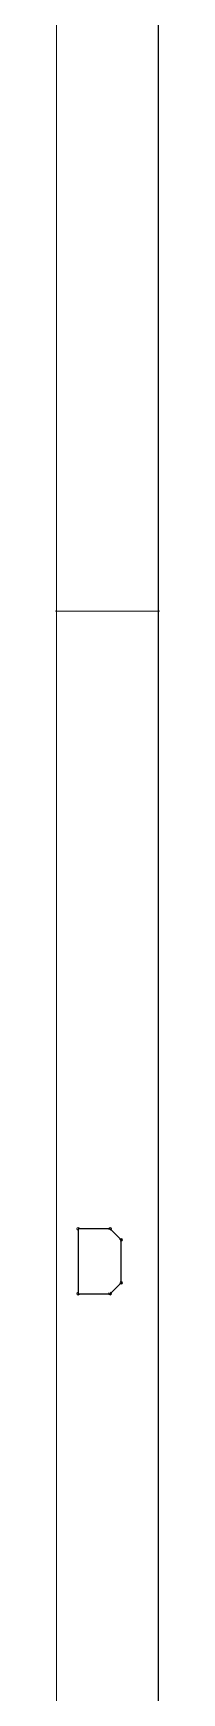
# Paper-space layout 'RLT OUTPUT MODULE' of a CAD drawing. Header units: inches. Extents: x 0.1 to 12.3, y 0.1 to 10.
# Drawn here: x 12.049 to 12.201, y 2.497 to 4.929 of the extents above; entities that cross this region are included whole.
import ezdxf

# ---------------------------------------------------------------- set-up
doc = ezdxf.new("R2010")
doc.units = ezdxf.units.IN
doc.header["$MEASUREMENT"] = 0
doc.layers.add('TEXT', color=4, linetype='Continuous')

psp = doc.layouts.new('RLT OUTPUT MODULE')

# ---------------------------------------------------------------- linework, layer by layer
at = {"layer": 'TEXT', "lineweight": 25}
for p, q in [((12.2, 0.12), (12.2, 9.95)), ((12.0817, 3.1765), (12.0817, 3.0816)), ((12.1291, 3.1765), (12.0817, 3.1765)), ((12.1449, 3.1607), (12.1291, 3.1765)), ((12.1449, 3.0974), (12.1449, 3.1607)), ((12.1291, 3.0816), (12.1449, 3.0974)), ((12.0817, 3.0816), (12.1291, 3.0816))]:
    psp.add_line(p, q, dxfattribs=at)
at = {"layer": 'TEXT', "lineweight": 18}
for p, q in [((12.05, 0.27), (12.05, 9.8)), ((12.2, 4.082), (12.05, 4.082))]:
    psp.add_line(p, q, dxfattribs=at)
for centre, radius, start, end in [((12.05, 4.082), 0.000984, 90, 270), ((12.2, 4.082), 0.000984, 270, 90), ((12.0817, 3.1765), 0.002, 0, 180), ((12.0817, 3.1765), 0.002, 90, 270), ((12.1291, 3.1765), 0.002, 44.9899, 224.9899), ((12.1291, 3.1765), 0.002, 270, 90), ((12.1449, 3.1607), 0.002, 0, 180), ((12.1449, 3.1607), 0.002, 224.9899, 44.9899), ((12.1449, 3.0974), 0.002, 180, 0), ((12.1449, 3.0974), 0.002, 315.0101, 135.0101), ((12.0817, 3.0816), 0.002, 90, 270), ((12.0817, 3.0816), 0.002, 180, 0), ((12.1291, 3.0816), 0.002, 135.0101, 315.0101), ((12.1291, 3.0816), 0.002, 270, 90)]:
    psp.add_arc(centre, radius, start, end, dxfattribs=at)

doc.saveas('drawing.dxf')
